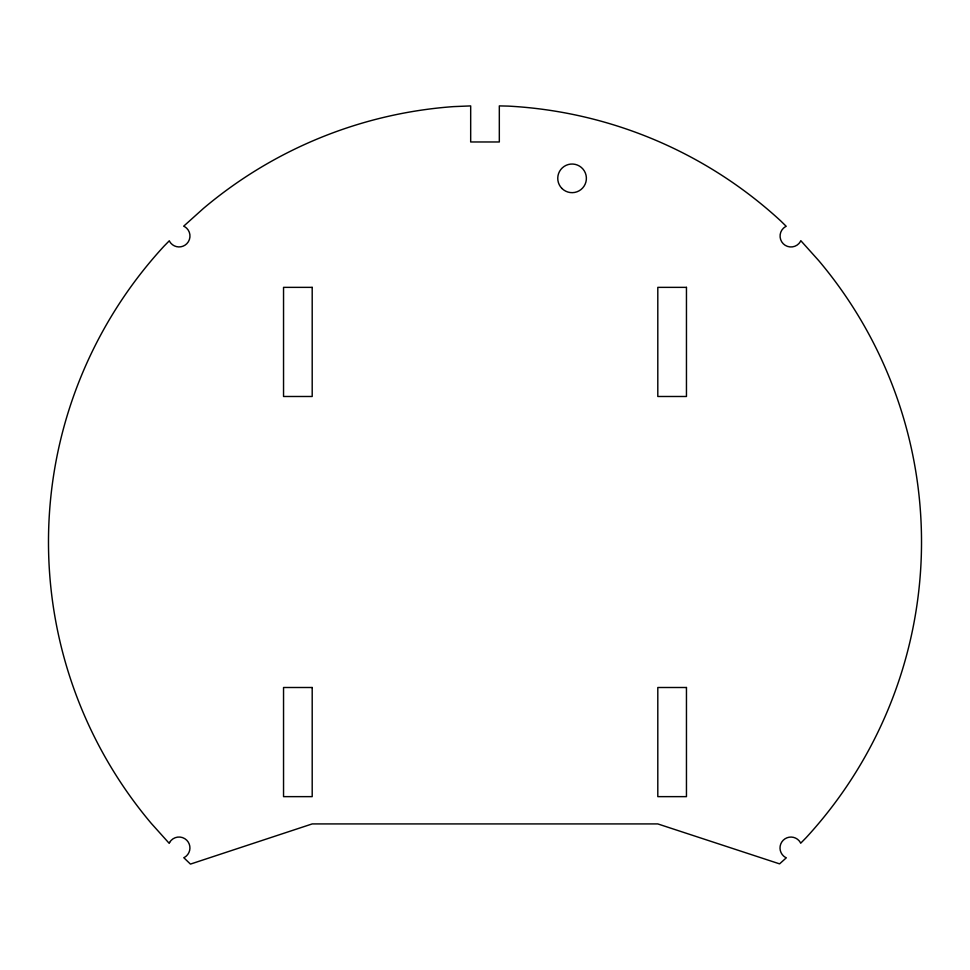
<?xml version="1.0" encoding="UTF-8"?>
<svg xmlns="http://www.w3.org/2000/svg" width="970" height="970" viewBox="0 0 970 970"><rect width="100%" height="100%" fill="white"/><g stroke="black" fill="none" stroke-linecap="round" stroke-linejoin="round"><path stroke-width="1.45" d="M169.58 842.457L169.204 843.342L151.296 823.409A436.524 436.524 0 0 1 163.991 246.198L169.326 240.766L169.604 241.457A10.912 10.912 0 0 0 186.773 243.749A10.912 10.912 0 0 0 184.542 226.58L183.657 226.204L203.591 208.295A436.524 436.524 0 0 1 453.487 106.615L470.68 105.912L470.68 141.972L499.32 141.972L499.32 105.9L508.304 106.106A436.524 436.524 0 0 1 780.802 220.99L786.234 226.325L785.542 226.604A10.912 10.912 0 0 0 783.251 243.761A10.912 10.912 0 0 0 800.42 241.542L800.796 240.657L818.704 260.59A436.524 436.524 0 0 1 806.009 837.801L800.674 843.233L800.395 842.542A10.912 10.912 0 0 0 783.226 840.238A10.912 10.912 0 0 0 785.457 857.419L786.343 857.783L779.577 863.87L657.805 823.918L312.195 823.918L190.447 864.1L183.766 857.674L184.458 857.395A10.912 10.912 0 0 0 186.749 840.226A10.912 10.912 0 0 0 169.58 842.457M312.195 287.362L283.543 287.362L283.543 396.487L312.195 396.487L312.195 287.362M686.457 287.362L657.805 287.362L657.805 396.487L686.457 396.487L686.457 287.362M312.195 687.5L283.543 687.5L283.543 796.637L312.195 796.637L312.195 687.5M686.457 687.5L657.805 687.5L657.805 796.637L686.457 796.637L686.457 687.5M561.945 188.471A14.32 14.32 0 0 0 585.904 182.045A14.32 14.32 0 0 0 568.371 164.512A14.32 14.32 0 0 0 561.945 188.471"/></g></svg>
